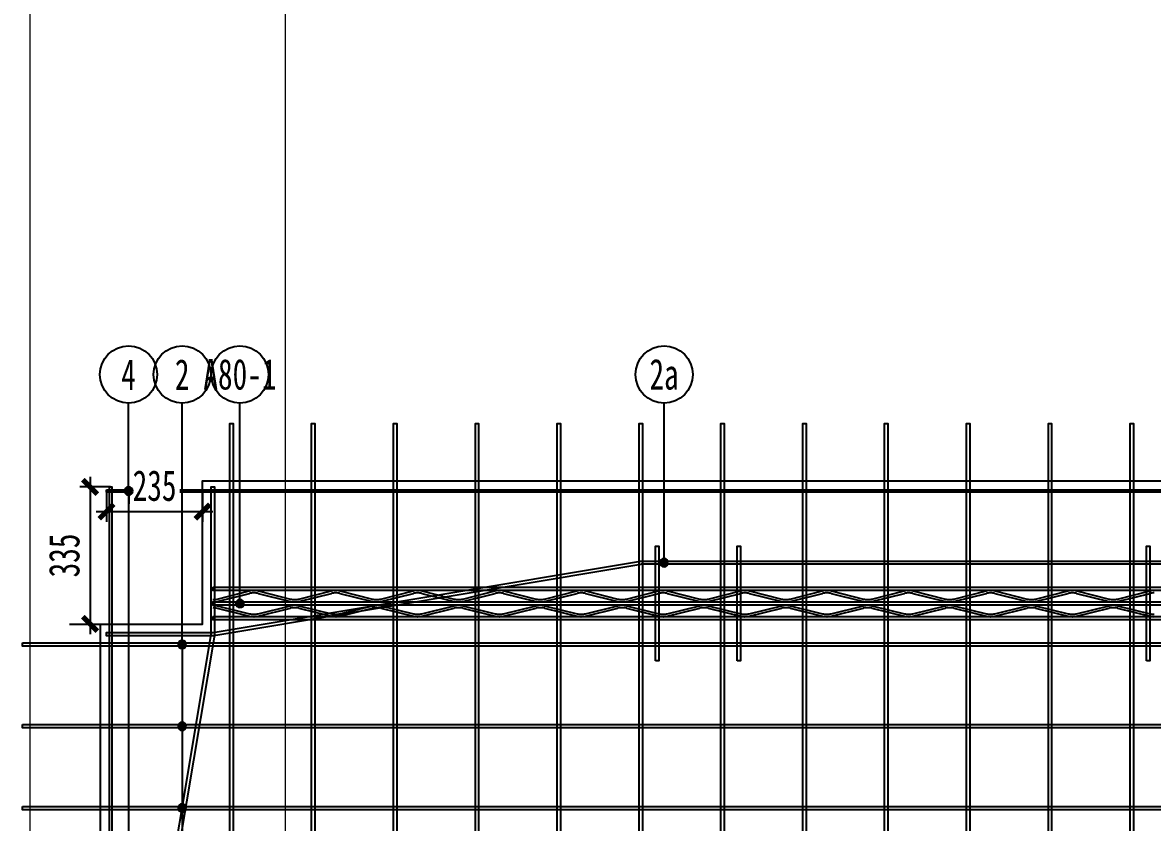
# Model space of a CAD drawing. Extents: x -524 to 129100, y -10500 to 1.
# Drawn here: x -18 to 2743, y -7306 to -5351 of the extents above; entities that cross this region are included whole.
import ezdxf

# ---------------------------------------------------------------- set-up
doc = ezdxf.new("R2010")
doc.units = 0
doc.header["$LTSCALE"] = 250
doc.linetypes.add('BeePC_CENTER', pattern=[2, 1.25, -0.25, 0.25, -0.25])
doc.layers.get('0').update_dxf_attribs({"linetype": 'CONTINUOUS'})
doc.layers.get('Defpoints').update_dxf_attribs({"linetype": 'CONTINUOUS'})
for name, color, linetype in [('BeePC-CC', 171, 'CONTINUOUS'), ('BeePC-CCBZ', 110, 'CONTINUOUS'), ('BeePC-GJ-LEVEL', 141, 'CONTINUOUS'), ('BeePC-GJ-Truss', 185, 'CONTINUOUS'), ('BeePC-TONG-ZT', 50, 'CONTINUOUS')]:
    doc.layers.add(name, color=color, linetype=linetype)
doc.layers.add('G-ANNO-TTLB', color=7, linetype='CONTINUOUS', lineweight=9)
doc.layers.add('G-ANNO-TTLB-THIN', color=7, linetype='CONTINUOUS', lineweight=9)
doc.styles.add('BeePC_Dim', font='simfang.ttf', dxfattribs={"width": 0.7})
doc.styles.add('通用样式', font='simfang.ttf', dxfattribs={"width": 0.7})
doc.dimstyles.new('BeePC_DIM_25_25', dxfattribs={"dimtxt": 75, "dimasz": 25, "dimexe": 25, "dimexo": 0, "dimgap": 25, "dimtad": 1, "dimdec": 0, "dimzin": 0, "dimdsep": 46, "dimtxsty": 'BeePC_Dim', "dimblk": 'ARCHTICK', "dimcen": 0, "dimdle": 25, "dimclrt": 7, "dimadec": 0, "dimazin": 0, "dimtfac": 1, "dimtdec": 0, "dimtix": 1, "dimtmove": 2, "dimatfit": 3, "dimfxl": 250, "dimfxlon": 1, "dimtfill": 1, "dimtolj": 1, "dimtzin": 0, "dimarcsym": 0})

# ---------------------------------------------------------------- blocks, each defined once
blk = doc.blocks.new('A2-嗡嗡 - A2_嗡嗡-493291-DB1详图')
at = {"layer": 'G-ANNO-TTLB'}
blk.add_line((27.5, -513), (27.5, -113), dxfattribs=at)
at = {"layer": 'G-ANNO-TTLB-THIN'}
blk.add_line((2.5, -103), (2.5, -523), dxfattribs=at)
blk = doc.blocks.new('_ArchTick')
at = {"color": 0, "linetype": 'ByBlock', "const_width": 0.5}
blk.add_lwpolyline([(-0.71, -0.71), (0.71, 0.71)], dxfattribs=at)
blk = doc.blocks.new('*D26')
at = {"layer": 'BeePC-CCBZ', "color": 0, "lineweight": -2, "transparency": 16777216}
for p, q in [((197.3, -6485.9), (122.3, -6485.9)), ((147.3, -6460.9), (147.3, -6845.9)), ((97.3, -6820.9), (172.3, -6820.9))]:
    blk.add_line(p, q, dxfattribs=at)
at = {"layer": 'Defpoints', "color": 0, "transparency": 16777216}
for p in [(197.3, -6485.9), (7.3, -6820.9), (147.3, -6820.9)]:
    blk.add_point(p, dxfattribs=at)
at = {"layer": 'BeePC-CCBZ', "color": 0, "lineweight": -2, "transparency": 16777216, "xscale": 25, "yscale": 25, "zscale": 25}
for p, rotation in [((147.3, -6485.9), 90), ((147.3, -6820.9), 270)]:
    blk.add_blockref('_ArchTick', p, dxfattribs=dict(at, rotation=rotation))
at = {"layer": 'BeePC-CCBZ', "color": 7, "linetype": 'BeePC_CENTER', "transparency": 16777216, "insert": (84.4, -6653.4), "char_height": 75, "attachment_point": 5, "rotation": 90, "style": 'BeePC_Dim', "bg_fill": 3, "box_fill_scale": 1.1, "bg_fill_color": 256, "bg_fill_true_color": 13158600, "bg_fill_transparency": 0}
blk.add_mtext('\\A1;335', dxfattribs=at)
blk = doc.blocks.new('*D28')
at = {"layer": 'BeePC-CCBZ', "color": 0, "lineweight": -2, "transparency": 16777216}
for p, q in [((187.3, -6495.9), (187.3, -6570.9)), ((422.3, -6495.9), (422.3, -6570.9)), ((162.3, -6545.9), (447.3, -6545.9))]:
    blk.add_line(p, q, dxfattribs=at)
at = {"layer": 'Defpoints', "color": 0, "transparency": 16777216}
for p in [(422.3, -6430.9), (187.3, -6495.9), (422.3, -6545.9)]:
    blk.add_point(p, dxfattribs=at)
at = {"layer": 'BeePC-CCBZ', "color": 0, "lineweight": -2, "transparency": 16777216, "xscale": 25, "yscale": 25, "zscale": 25, "rotation": 180}
blk.add_blockref('_ArchTick', (187.3, -6545.9), dxfattribs=at)
at = {"layer": 'BeePC-CCBZ', "color": 0, "lineweight": -2, "transparency": 16777216, "xscale": 25, "yscale": 25, "zscale": 25}
blk.add_blockref('_ArchTick', (422.3, -6545.9), dxfattribs=at)
at = {"layer": 'BeePC-CCBZ', "color": 7, "linetype": 'BeePC_CENTER', "transparency": 16777216, "insert": (304.8, -6483), "char_height": 75, "attachment_point": 5, "style": 'BeePC_Dim', "bg_fill": 3, "box_fill_scale": 1.1, "bg_fill_color": 256, "bg_fill_true_color": 13158600, "bg_fill_transparency": 0}
blk.add_mtext('\\A1;235', dxfattribs=at)
blk = doc.blocks.new('BeePC_TagPoint')
h = blk.add_hatch(color=256)
edge = h.paths.add_edge_path(flags=0)
edge.add_arc((0, 0), 10, 0, 180)
edge.add_arc((0, 0), 10, 180, 360)
blk.add_lwpolyline([(10, 0, 1), (-10, 0, 1)], format="xyb", close=True)

msp = doc.modelspace()

# ---------------------------------------------------------------- block references
at = {"xscale": 25, "yscale": 25, "zscale": 25}
msp.add_blockref('A2-嗡嗡 - A2_嗡嗡-493291-DB1详图', (-62.5, 2575), dxfattribs=at)

# ---------------------------------------------------------------- next in the draw order: linework, layer by layer
for points in [[(1528.6, -6910.9), (1528.6, -6630.9), (1536.6, -6630.9), (1536.6, -6910.9), (1528.6, -6910.9)], [(1728.6, -6910.9), (1728.6, -6630.9), (1736.6, -6630.9), (1736.6, -6910.9), (1728.6, -6910.9)], [(2728.6, -6910.9), (2728.6, -6630.9), (2736.6, -6630.9), (2736.6, -6910.9), (2728.6, -6910.9)]]:
    msp.add_lwpolyline(points)
at = {"layer": 'BeePC-CC'}
for p, q in [((513.3, -6770.9), (513.3, -6280.9)), ((1549.7, -6670.9), (1549.7, -6280.9)), ((372.3, -6870.9), (372.3, -7070.9)), ((372.3, -7070.9), (372.3, -7270.9)), ((372.3, -7270.9), (372.3, -7470.9))]:
    msp.add_line(p, q, dxfattribs=at)
for centre in [(241.3, -6210.9), (372.3, -6210.9), (513.3, -6210.9), (1549.7, -6210.9)]:
    msp.add_circle(centre, 70, dxfattribs=at)
at = {"layer": 'BeePC-GJ-LEVEL'}
for points in [[(488.6, -9341.9), (488.6, -6330.9), (496.6, -6330.9), (496.6, -9341.9)], [(688.6, -9341.9), (688.6, -6330.9), (696.6, -6330.9), (696.6, -9341.9)], [(888.6, -9341.9), (888.6, -6330.9), (896.6, -6330.9), (896.6, -9341.9)], [(1088.6, -9341.9), (1088.6, -6330.9), (1096.6, -6330.9), (1096.6, -9341.9)], [(1288.6, -9341.9), (1288.6, -6330.9), (1296.6, -6330.9), (1296.6, -9341.9)], [(1488.6, -9341.9), (1488.6, -6330.9), (1496.6, -6330.9), (1496.6, -9341.9)], [(1688.6, -9341.9), (1688.6, -6330.9), (1696.6, -6330.9), (1696.6, -9341.9)], [(1888.6, -9341.9), (1888.6, -6330.9), (1896.6, -6330.9), (1896.6, -9341.9)], [(2088.6, -9341.9), (2088.6, -6330.9), (2096.6, -6330.9), (2096.6, -9341.9)], [(2288.6, -9341.9), (2288.6, -6330.9), (2296.6, -6330.9), (2296.6, -9341.9)], [(2488.6, -9341.9), (2488.6, -6330.9), (2496.6, -6330.9), (2496.6, -9341.9)], [(2688.6, -9341.9), (2688.6, -6330.9), (2696.6, -6330.9), (2696.6, -9341.9)], [(194.3, -8855.9), (194.3, -6485.9), (200.3, -6485.9), (200.3, -8855.9), (194.3, -8855.9)], [(187.3, -6492.9), (7777.8, -6492.9), (7777.8, -6498.9), (187.3, -6498.9), (187.3, -6492.9)], [(-17.7, -6866.9), (7932.8, -6866.9), (7932.8, -6874.9), (-17.7, -6874.9), (-17.7, -6866.9)], [(-17.7, -7066.9), (7932.8, -7066.9), (7932.8, -7074.9), (-17.7, -7074.9), (-17.7, -7066.9)], [(-17.7, -7266.9), (7932.8, -7266.9), (7932.8, -7274.9), (-17.7, -7274.9), (-17.7, -7266.9)]]:
    msp.add_lwpolyline(points, dxfattribs=at)
for points in [[(288.6, -9341.9), (288.6, -7772.7, -0.041456), (288.9, -7768.8), (443.1, -6846.9, 0.041456), (443.3, -6844.2), (443.3, -6485.9), (451.3, -6485.9), (451.3, -6844.2, -0.041456), (451, -6848.2), (296.8, -7770.1, 0.041456), (296.6, -7772.7), (296.6, -9341.9)], [(448.3, -6841.7), (1491.7, -6667.3, -0.041439), (1495.7, -6666.9), (6569, -6666.9, -0.041439), (6572.9, -6667.3), (7616.3, -6841.7, 0.041439), (7619, -6841.9), (7777.8, -6841.9), (7777.8, -6849.9), (7619, -6849.9, -0.041439), (7615, -6849.6), (6571.6, -6675.2, 0.041439), (6569, -6674.9), (1495.7, -6674.9, 0.041439), (1493, -6675.2), (449.6, -6849.6, -0.041439), (445.7, -6849.9), (187.3, -6849.9), (187.3, -6841.9), (445.7, -6841.9, 0.041439), (448.3, -6841.7)]]:
    msp.add_lwpolyline(points, format="xyb", dxfattribs=at)
at = {"layer": 'BeePC-GJ-Truss'}
for points in [[(447.3, -6730.9), (7617.3, -6730.9), (7617.3, -6738.9), (447.3, -6738.9), (447.3, -6730.9)], [(447.3, -6760.9), (450.7, -6760.9), (453.9, -6760.6), (457.6, -6759.8), (537.1, -6740.1)], [(447.3, -6766.9), (7617.3, -6766.9), (7617.3, -6774.9), (447.3, -6774.9), (447.3, -6766.9), (450.7, -6766.8), (454, -6766.4), (457.6, -6765.8), (537.1, -6746.1)], [(557.6, -6740.1), (637.1, -6759.8)], [(557.6, -6746.1), (637.1, -6765.8)], [(657.6, -6759.8), (737.1, -6740.1)], [(657.6, -6765.8), (737.1, -6746.1)], [(757.6, -6740.1), (837.1, -6759.8)], [(757.6, -6746.1), (837.1, -6765.8)], [(857.6, -6759.8), (937.1, -6740.1)], [(857.6, -6765.8), (937.1, -6746.1)], [(957.6, -6740.1), (1037.1, -6759.8)], [(957.6, -6746.1), (1037.1, -6765.8)], [(1057.6, -6759.8), (1137.1, -6740.1)], [(1057.6, -6765.8), (1137.1, -6746.1)], [(1157.6, -6740.1), (1237.1, -6759.8)], [(1157.6, -6746.1), (1237.1, -6765.8)], [(1257.6, -6759.8), (1337.1, -6740.1)], [(1257.6, -6765.8), (1337.1, -6746.1)], [(1357.6, -6740.1), (1437.1, -6759.8)], [(1357.6, -6746.1), (1437.1, -6765.8)], [(1457.6, -6759.8), (1537.1, -6740.1)], [(1457.6, -6765.8), (1537.1, -6746.1)], [(1557.6, -6740.1), (1637.1, -6759.8)], [(1557.6, -6746.1), (1637.1, -6765.8)], [(1657.6, -6759.8), (1737.1, -6740.1)], [(1657.6, -6765.8), (1737.1, -6746.1)], [(1757.6, -6740.1), (1837.1, -6759.8)], [(1757.6, -6746.1), (1837.1, -6765.8)], [(1857.6, -6759.8), (1937.1, -6740.1)], [(1857.6, -6765.8), (1937.1, -6746.1)], [(1957.6, -6740.1), (2037.1, -6759.8)], [(1957.6, -6746.1), (2037.1, -6765.8)], [(2057.6, -6759.8), (2137.1, -6740.1)], [(2057.6, -6765.8), (2137.1, -6746.1)], [(2157.6, -6740.1), (2237.1, -6759.8)], [(2157.6, -6746.1), (2237.1, -6765.8)], [(2257.6, -6759.8), (2337.1, -6740.1)], [(2257.6, -6765.8), (2337.1, -6746.1)], [(2357.6, -6740.1), (2437.1, -6759.8)], [(2357.6, -6746.1), (2437.1, -6765.8)], [(2457.6, -6759.8), (2537.1, -6740.1)], [(2457.6, -6765.8), (2537.1, -6746.1)], [(2557.6, -6740.1), (2637.1, -6759.8)], [(2557.6, -6746.1), (2637.1, -6765.8)], [(2657.6, -6759.8), (2737.1, -6740.1)], [(2657.6, -6765.8), (2737.1, -6746.1)], [(447.3, -6774.9), (450.8, -6775.1), (454, -6775.4), (457.6, -6776.1), (537.1, -6795.8)], [(447.3, -6780.9), (451.4, -6781), (454.5, -6781.4), (457.6, -6782.1), (537.1, -6801.8)], [(557.6, -6795.8), (637.1, -6776.1)], [(557.6, -6801.8), (637.1, -6782.1)], [(657.6, -6776.1), (737.1, -6795.8)], [(657.6, -6782.1), (737.1, -6801.8)], [(757.6, -6795.8), (837.1, -6776.1)], [(757.6, -6801.8), (837.1, -6782.1)], [(857.6, -6776.1), (937.1, -6795.8)], [(857.6, -6782.1), (937.1, -6801.8)], [(957.6, -6795.8), (1037.1, -6776.1)], [(957.6, -6801.8), (1037.1, -6782.1)], [(1057.6, -6776.1), (1137.1, -6795.8)], [(1057.6, -6782.1), (1137.1, -6801.8)], [(1157.6, -6795.8), (1237.1, -6776.1)], [(1157.6, -6801.8), (1237.1, -6782.1)], [(1257.6, -6776.1), (1337.1, -6795.8)], [(1257.6, -6782.1), (1337.1, -6801.8)], [(1357.6, -6795.8), (1437.1, -6776.1)], [(1357.6, -6801.8), (1437.1, -6782.1)], [(1457.6, -6776.1), (1537.1, -6795.8)], [(1457.6, -6782.1), (1537.1, -6801.8)], [(1557.6, -6795.8), (1637.1, -6776.1)], [(1557.6, -6801.8), (1637.1, -6782.1)], [(1657.6, -6776.1), (1737.1, -6795.8)], [(1657.6, -6782.1), (1737.1, -6801.8)], [(1757.6, -6795.8), (1837.1, -6776.1)], [(1757.6, -6801.8), (1837.1, -6782.1)], [(1857.6, -6776.1), (1937.1, -6795.8)], [(1857.6, -6782.1), (1937.1, -6801.8)], [(1957.6, -6795.8), (2037.1, -6776.1)], [(1957.6, -6801.8), (2037.1, -6782.1)], [(2057.6, -6776.1), (2137.1, -6795.8)], [(2057.6, -6782.1), (2137.1, -6801.8)], [(2157.6, -6795.8), (2237.1, -6776.1)], [(2157.6, -6801.8), (2237.1, -6782.1)], [(2257.6, -6776.1), (2337.1, -6795.8)], [(2257.6, -6782.1), (2337.1, -6801.8)], [(2357.6, -6795.8), (2437.1, -6776.1)], [(2357.6, -6801.8), (2437.1, -6782.1)], [(2457.6, -6776.1), (2537.1, -6795.8)], [(2457.6, -6782.1), (2537.1, -6801.8)], [(2557.6, -6795.8), (2637.1, -6776.1)], [(2557.6, -6801.8), (2637.1, -6782.1)], [(2657.6, -6776.1), (2737.1, -6795.8)], [(2657.6, -6782.1), (2737.1, -6801.8)], [(447.3, -6802.9), (7617.3, -6802.9), (7617.3, -6810.9), (447.3, -6810.9), (447.3, -6802.9)]]:
    msp.add_lwpolyline(points, dxfattribs=at)
for centre, major_axis, start_param, end_param in [((548.5, -6744.1), (18, 0), 1.635672, 2.256488), ((546.1, -6748.4), (12, 0), 1.470144, 2.422017), ((546.2, -6744.1), (18, 0), 0.885104, 1.50592), ((548.6, -6748.4), (12, 0), 0.719576, 1.671449), ((646.1, -6757.5), (12, 0), 3.861169, 4.813041), ((648.6, -6757.5), (12, 0), 4.611737, 5.563609), ((748.5, -6744.1), (18, 0), 1.635672, 2.256488), ((746.1, -6748.4), (12, 0), 1.470144, 2.422017), ((746.2, -6744.1), (18, 0), 0.885104, 1.50592), ((748.6, -6748.4), (12, 0), 0.719576, 1.671449), ((846.1, -6757.5), (12, 0), 3.861169, 4.813041), ((848.6, -6757.5), (12, 0), 4.611737, 5.563609), ((948.5, -6744.1), (18, 0), 1.635672, 2.256488), ((946.1, -6748.4), (12, 0), 1.470144, 2.422017), ((946.2, -6744.1), (18, 0), 0.885104, 1.50592), ((948.6, -6748.4), (12, 0), 0.719576, 1.671449), ((1046.1, -6757.5), (12, 0), 3.861169, 4.813041), ((1048.6, -6757.5), (12, 0), 4.611737, 5.563609), ((1148.5, -6744.1), (18, 0), 1.635672, 2.256488), ((1146.1, -6748.4), (12, 0), 1.470144, 2.422017), ((1146.2, -6744.1), (18, 0), 0.885104, 1.50592), ((1148.6, -6748.4), (12, 0), 0.719576, 1.671449), ((1246.1, -6757.5), (12, 0), 3.861169, 4.813041), ((1248.6, -6757.5), (12, 0), 4.611737, 5.563609), ((1348.5, -6744.1), (18, 0), 1.635672, 2.256488), ((1346.1, -6748.4), (12, 0), 1.470144, 2.422017), ((1346.2, -6744.1), (18, 0), 0.885104, 1.50592), ((1348.6, -6748.4), (12, 0), 0.719576, 1.671449), ((1446.1, -6757.5), (12, 0), 3.861169, 4.813041), ((1448.6, -6757.5), (12, 0), 4.611737, 5.563609), ((1548.5, -6744.1), (18, 0), 1.635672, 2.256488), ((1546.1, -6748.4), (12, 0), 1.470144, 2.422017), ((1546.2, -6744.1), (18, 0), 0.885104, 1.50592), ((1548.6, -6748.4), (12, 0), 0.719576, 1.671449), ((1646.1, -6757.5), (12, 0), 3.861169, 4.813041), ((1648.6, -6757.5), (12, 0), 4.611737, 5.563609), ((1748.5, -6744.1), (18, 0), 1.635672, 2.256488), ((1746.1, -6748.4), (12, 0), 1.470144, 2.422017), ((1746.2, -6744.1), (18, 0), 0.885104, 1.50592), ((1748.6, -6748.4), (12, 0), 0.719576, 1.671449), ((1846.1, -6757.5), (12, 0), 3.861169, 4.813041), ((1848.6, -6757.5), (12, 0), 4.611737, 5.563609), ((1948.5, -6744.1), (18, 0), 1.635672, 2.256488), ((1946.1, -6748.4), (12, 0), 1.470144, 2.422017), ((1946.2, -6744.1), (18, 0), 0.885104, 1.50592), ((1948.6, -6748.4), (12, 0), 0.719576, 1.671449), ((2046.1, -6757.5), (12, 0), 3.861169, 4.813041), ((2048.6, -6757.5), (12, 0), 4.611737, 5.563609), ((2148.5, -6744.1), (18, 0), 1.635672, 2.256488), ((2146.1, -6748.4), (12, 0), 1.470144, 2.422017), ((2146.2, -6744.1), (18, 0), 0.885104, 1.50592), ((2148.6, -6748.4), (12, 0), 0.719576, 1.671449), ((2246.1, -6757.5), (12, 0), 3.861169, 4.813041), ((2248.6, -6757.5), (12, 0), 4.611737, 5.563609), ((2348.5, -6744.1), (18, 0), 1.635672, 2.256488), ((2346.1, -6748.4), (12, 0), 1.470144, 2.422017), ((2346.2, -6744.1), (18, 0), 0.885104, 1.50592), ((2348.6, -6748.4), (12, 0), 0.719576, 1.671449), ((2446.1, -6757.5), (12, 0), 3.861169, 4.813041), ((2448.6, -6757.5), (12, 0), 4.611737, 5.563609), ((2548.5, -6744.1), (18, 0), 1.635672, 2.256488), ((2546.1, -6748.4), (12, 0), 1.470144, 2.422017), ((2546.2, -6744.1), (18, 0), 0.885104, 1.50592), ((2548.6, -6748.4), (12, 0), 0.719576, 1.671449), ((2646.1, -6757.5), (12, 0), 3.861169, 4.813041), ((2648.6, -6757.5), (12, 0), 4.611737, 5.563609), ((2748.5, -6744.1), (18, 0), 1.635672, 2.256488), ((2746.1, -6748.4), (12, 0), 1.470144, 2.422017), ((648.5, -6761.8), (18, 0), 4.026697, 4.647513), ((648.5, -6780.1), (18, 0), 1.635672, 2.256488), ((646.1, -6784.4), (12, 0), 1.470144, 2.422017), ((646.2, -6761.8), (18, 0), 4.777265, 5.398081), ((646.2, -6780.1), (18, 0), 0.885104, 1.50592), ((648.6, -6784.4), (12, 0), 0.719576, 1.671449), ((848.5, -6761.8), (18, 0), 4.026697, 4.647513), ((848.5, -6780.1), (18, 0), 1.635672, 2.256488), ((846.1, -6784.4), (12, 0), 1.470144, 2.422017), ((846.2, -6761.8), (18, 0), 4.777265, 5.398081), ((846.2, -6780.1), (18, 0), 0.885104, 1.50592), ((848.6, -6784.4), (12, 0), 0.719576, 1.671449), ((1048.5, -6761.8), (18, 0), 4.026697, 4.647513), ((1048.5, -6780.1), (18, 0), 1.635672, 2.256488), ((1046.1, -6784.4), (12, 0), 1.470144, 2.422017), ((1046.2, -6761.8), (18, 0), 4.777265, 5.398081), ((1046.2, -6780.1), (18, 0), 0.885104, 1.50592), ((1048.6, -6784.4), (12, 0), 0.719576, 1.671449), ((1248.5, -6761.8), (18, 0), 4.026697, 4.647513), ((1248.5, -6780.1), (18, 0), 1.635672, 2.256488), ((1246.1, -6784.4), (12, 0), 1.470144, 2.422017), ((1246.2, -6761.8), (18, 0), 4.777265, 5.398081), ((1246.2, -6780.1), (18, 0), 0.885104, 1.50592), ((1248.6, -6784.4), (12, 0), 0.719576, 1.671449), ((1448.5, -6761.8), (18, 0), 4.026697, 4.647513), ((1448.5, -6780.1), (18, 0), 1.635672, 2.256488), ((1446.1, -6784.4), (12, 0), 1.470144, 2.422017), ((1446.2, -6761.8), (18, 0), 4.777265, 5.398081), ((1446.2, -6780.1), (18, 0), 0.885104, 1.50592), ((1448.6, -6784.4), (12, 0), 0.719576, 1.671449), ((1648.5, -6761.8), (18, 0), 4.026697, 4.647513), ((1648.5, -6780.1), (18, 0), 1.635672, 2.256488), ((1646.1, -6784.4), (12, 0), 1.470144, 2.422017), ((1646.2, -6761.8), (18, 0), 4.777265, 5.398081), ((1646.2, -6780.1), (18, 0), 0.885104, 1.50592), ((1648.6, -6784.4), (12, 0), 0.719576, 1.671449), ((1848.5, -6761.8), (18, 0), 4.026697, 4.647513), ((1848.5, -6780.1), (18, 0), 1.635672, 2.256488), ((1846.1, -6784.4), (12, 0), 1.470144, 2.422017), ((1846.2, -6761.8), (18, 0), 4.777265, 5.398081), ((1846.2, -6780.1), (18, 0), 0.885104, 1.50592), ((1848.6, -6784.4), (12, 0), 0.719576, 1.671449), ((2048.5, -6761.8), (18, 0), 4.026697, 4.647513), ((2048.5, -6780.1), (18, 0), 1.635672, 2.256488), ((2046.1, -6784.4), (12, 0), 1.470144, 2.422017), ((2046.2, -6761.8), (18, 0), 4.777265, 5.398081), ((2046.2, -6780.1), (18, 0), 0.885104, 1.50592), ((2048.6, -6784.4), (12, 0), 0.719576, 1.671449), ((2248.5, -6761.8), (18, 0), 4.026697, 4.647513), ((2248.5, -6780.1), (18, 0), 1.635672, 2.256488), ((2246.1, -6784.4), (12, 0), 1.470144, 2.422017), ((2246.2, -6761.8), (18, 0), 4.777265, 5.398081), ((2246.2, -6780.1), (18, 0), 0.885104, 1.50592), ((2248.6, -6784.4), (12, 0), 0.719576, 1.671449), ((2448.5, -6761.8), (18, 0), 4.026697, 4.647513), ((2448.5, -6780.1), (18, 0), 1.635672, 2.256488), ((2446.1, -6784.4), (12, 0), 1.470144, 2.422017), ((2446.2, -6761.8), (18, 0), 4.777265, 5.398081), ((2446.2, -6780.1), (18, 0), 0.885104, 1.50592), ((2448.6, -6784.4), (12, 0), 0.719576, 1.671449), ((2648.5, -6761.8), (18, 0), 4.026697, 4.647513), ((2648.5, -6780.1), (18, 0), 1.635672, 2.256488), ((2646.1, -6784.4), (12, 0), 1.470144, 2.422017), ((2646.2, -6761.8), (18, 0), 4.777265, 5.398081), ((2646.2, -6780.1), (18, 0), 0.885104, 1.50592), ((2648.6, -6784.4), (12, 0), 0.719576, 1.671449), ((546.1, -6793.5), (12, 0), 3.861169, 4.813041), ((548.5, -6797.8), (18, 0), 4.026697, 4.647513), ((548.6, -6793.5), (12, 0), 4.611737, 5.563609), ((546.2, -6797.8), (18, 0), 4.777265, 5.398081), ((746.1, -6793.5), (12, 0), 3.861169, 4.813041), ((748.5, -6797.8), (18, 0), 4.026697, 4.647513), ((748.6, -6793.5), (12, 0), 4.611737, 5.563609), ((746.2, -6797.8), (18, 0), 4.777265, 5.398081), ((946.1, -6793.5), (12, 0), 3.861169, 4.813041), ((948.5, -6797.8), (18, 0), 4.026697, 4.647513), ((948.6, -6793.5), (12, 0), 4.611737, 5.563609), ((946.2, -6797.8), (18, 0), 4.777265, 5.398081), ((1146.1, -6793.5), (12, 0), 3.861169, 4.813041), ((1148.5, -6797.8), (18, 0), 4.026697, 4.647513), ((1148.6, -6793.5), (12, 0), 4.611737, 5.563609), ((1146.2, -6797.8), (18, 0), 4.777265, 5.398081), ((1346.1, -6793.5), (12, 0), 3.861169, 4.813041), ((1348.5, -6797.8), (18, 0), 4.026697, 4.647513), ((1348.6, -6793.5), (12, 0), 4.611737, 5.563609), ((1346.2, -6797.8), (18, 0), 4.777265, 5.398081), ((1546.1, -6793.5), (12, 0), 3.861169, 4.813041), ((1548.5, -6797.8), (18, 0), 4.026697, 4.647513), ((1548.6, -6793.5), (12, 0), 4.611737, 5.563609), ((1546.2, -6797.8), (18, 0), 4.777265, 5.398081), ((1746.1, -6793.5), (12, 0), 3.861169, 4.813041), ((1748.5, -6797.8), (18, 0), 4.026697, 4.647513), ((1748.6, -6793.5), (12, 0), 4.611737, 5.563609), ((1746.2, -6797.8), (18, 0), 4.777265, 5.398081), ((1946.1, -6793.5), (12, 0), 3.861169, 4.813041), ((1948.5, -6797.8), (18, 0), 4.026697, 4.647513), ((1948.6, -6793.5), (12, 0), 4.611737, 5.563609), ((1946.2, -6797.8), (18, 0), 4.777265, 5.398081), ((2146.1, -6793.5), (12, 0), 3.861169, 4.813041), ((2148.5, -6797.8), (18, 0), 4.026697, 4.647513), ((2148.6, -6793.5), (12, 0), 4.611737, 5.563609), ((2146.2, -6797.8), (18, 0), 4.777265, 5.398081), ((2346.1, -6793.5), (12, 0), 3.861169, 4.813041), ((2348.5, -6797.8), (18, 0), 4.026697, 4.647513), ((2348.6, -6793.5), (12, 0), 4.611737, 5.563609), ((2346.2, -6797.8), (18, 0), 4.777265, 5.398081), ((2546.1, -6793.5), (12, 0), 3.861169, 4.813041), ((2548.5, -6797.8), (18, 0), 4.026697, 4.647513), ((2548.6, -6793.5), (12, 0), 4.611737, 5.563609), ((2546.2, -6797.8), (18, 0), 4.777265, 5.398081), ((2746.1, -6793.5), (12, 0), 3.861169, 4.813041), ((2748.5, -6797.8), (18, 0), 4.026697, 4.647513)]:
    msp.add_ellipse(centre, major_axis=major_axis, ratio=0.288551, start_param=start_param, end_param=end_param, dxfattribs=at)
at = {"layer": 'BeePC-TONG-ZT'}
msp.add_lwpolyline([(7792.8, -6820.9), (7792.8, -8870.9), (172.3, -8870.9), (172.3, -6820.9), (422.3, -6820.9), (422.3, -6470.9), (7642.3, -6470.9), (7642.3, -6820.9), (7792.8, -6820.9)], dxfattribs=at)

# ---------------------------------------------------------------- next in the draw order: block references
at = {"layer": 'BeePC-CC'}
for p in [(1549.7, -6670.9), (513.3, -6770.9), (372.3, -6870.9), (372.3, -7070.9), (372.3, -7270.9)]:
    msp.add_blockref('BeePC_TagPoint', p, dxfattribs=at)

# ---------------------------------------------------------------- next in the draw order: texts
at = {"layer": 'BeePC-CC', "char_height": 75, "attachment_point": 5, "style": '通用样式'}
for s, insert in [('4', (241.3, -6210.9)), ('2', (372.3, -6210.9)), ('A80-1', (513.3, -6210.9)), ('2a', (1549.7, -6210.9))]:
    msp.add_mtext(s, dxfattribs=dict(at, insert=insert))

# ---------------------------------------------------------------- next in the draw order: dimensions: what is measured, and where the dimension line sits
at = {"layer": 'BeePC-CCBZ'}
dim = msp.add_linear_dim(base=(147.3, -6820.9), p1=(197.3, -6485.9), p2=(7.3, -6820.9), angle=90, dimstyle='BeePC_DIM_25_25', override={"dimfxl": 50}, dxfattribs=at)
dim.commit()
dim.dimension.update_dxf_attribs({"geometry": '*D26', "text_midpoint": (84.4, -6653.4)})

# ---------------------------------------------------------------- next in the draw order: dimensions: what is measured, and where the dimension line sits
dim = msp.add_linear_dim(base=(422.3, -6545.9), p1=(187.3, -6495.9), p2=(422.3, -6430.9), angle=0, dimstyle='BeePC_DIM_25_25', override={"dimfxl": 50}, dxfattribs=at)
dim.commit()
dim.dimension.update_dxf_attribs({"geometry": '*D28', "text_midpoint": (304.8, -6483)})

# ---------------------------------------------------------------- next in the draw order: linework, layer by layer
at = {"layer": 'BeePC-CC'}
for p, q in [((241.3, -6495.9), (241.3, -6280.9)), ((372.3, -6870.9), (372.3, -6280.9)), ((241.3, -6495.9), (241.3, -8845.9))]:
    msp.add_line(p, q, dxfattribs=at)

# ---------------------------------------------------------------- next in the draw order: block references
msp.add_blockref('BeePC_TagPoint', (241.3, -6495.9), dxfattribs=at)

doc.saveas('drawing.dxf')
